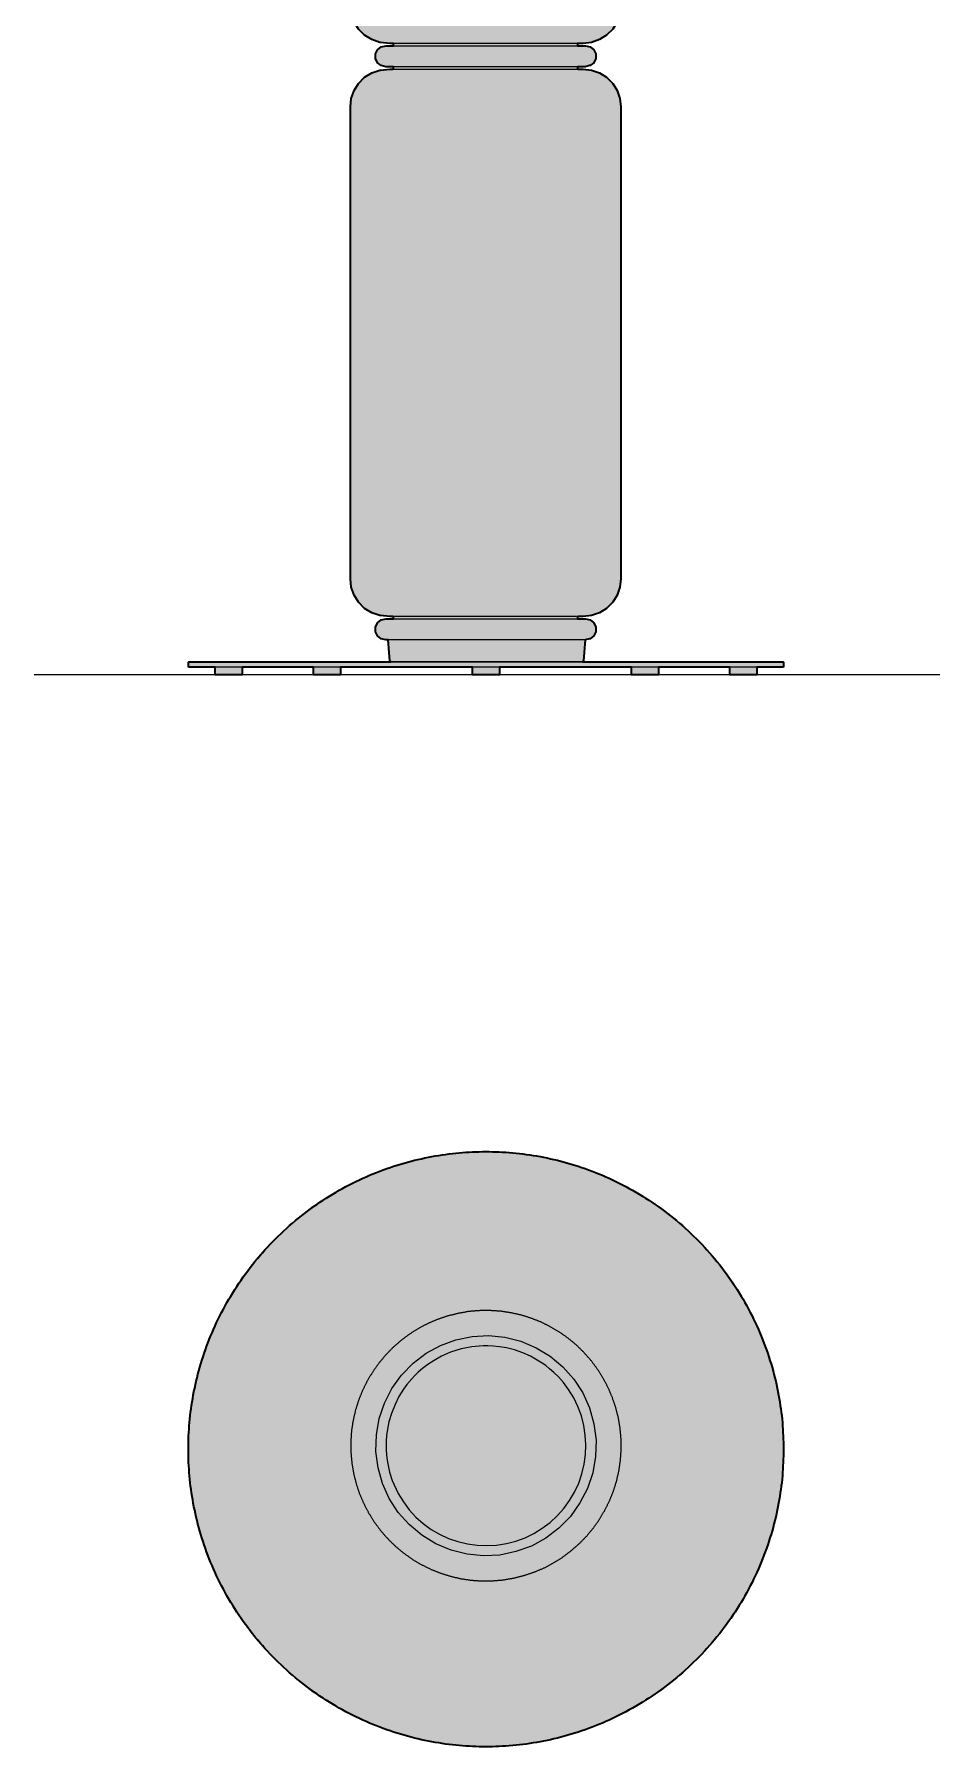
# Model space of a CAD drawing. Header units: millimetres. Extents: x -32 to 1847, y -56 to 3109.
# Drawn here: x -32 to 805, y -56 to 1526 of the extents above; entities that cross this region are included whole.
import ezdxf

# ---------------------------------------------------------------- set-up
doc = ezdxf.new("R2010")
doc.units = ezdxf.units.MM
doc.layers.add('Blocks', color=7, linetype='Continuous')
doc.layers.add('Blocks$Fill', color=7, linetype='Continuous', true_color=0xffffff)
for name, color, linetype, lineweight, true_color in [('Blocks$Inner', 7, 'Continuous', 25, 0x007f00), ('Blocks$Outline', 7, 'Continuous', 35, 0xff3f3f), ('Groud', 7, 'Continuous', 25, 0x243775)]:
    doc.layers.add(name, color=color, linetype=linetype, lineweight=lineweight, true_color=true_color)

# ---------------------------------------------------------------- blocks, each defined once
blk = doc.blocks.new('Noctambule Floor 4 High Cylinder Floor Lamp Top')
at = {"layer": 'Blocks$Fill'}
blk.add_hatch(color=256, dxfattribs=at).paths.add_polyline_path([(660.6, 218.5), (660.6, 224.6), (660.4, 230.8), (660, 237), (659.5, 243.2), (658.9, 249.5), (658.1, 255.8), (657.1, 262.2), (656, 268.5), (654.8, 274.9), (653.4, 281.3), (651.8, 287.8), (650, 294.2), (648.1, 300.6), (646, 307), (643.8, 313.4), (641.3, 319.7), (638.7, 326.1), (636, 332.4), (633, 338.6), (629.9, 344.8), (626.6, 351), (623.2, 357), (619.6, 363.1), (615.8, 369), (611.9, 374.8), (607.8, 380.6), (603.5, 386.3), (599.1, 391.8), (594.6, 397.3), (589.9, 402.6), (585.1, 407.9), (580.1, 413), (575, 417.9), (569.8, 422.8), (564.4, 427.5), (559, 432), (553.4, 436.4), (547.7, 440.7), (542, 444.7), (536.1, 448.7), (530.2, 452.5), (524.2, 456.1), (518.1, 459.5), (511.9, 462.8), (505.7, 465.9), (499.5, 468.8), (493.2, 471.6), (486.9, 474.2), (480.5, 476.6), (474.1, 478.9), (467.7, 481), (461.3, 482.9), (454.9, 484.6), (448.5, 486.2), (442.1, 487.7), (435.7, 488.9), (429.3, 490), (422.9, 491), (416.6, 491.8), (410.3, 492.4), (404.1, 492.9), (397.9, 493.2), (391.7, 493.4), (385.6, 493.5), (379.5, 493.4), (373.4, 493.2), (367.2, 492.9), (360.9, 492.4), (354.6, 491.8), (348.3, 491), (342, 490), (335.6, 488.9), (329.2, 487.7), (322.8, 486.2), (316.4, 484.6), (310, 482.9), (303.6, 481), (297.1, 478.9), (290.8, 476.6), (284.4, 474.2), (278.1, 471.6), (271.8, 468.8), (265.5, 465.9), (259.3, 462.8), (253.2, 459.5), (247.1, 456.1), (241.1, 452.5), (235.1, 448.7), (229.3, 444.7), (223.5, 440.7), (217.9, 436.4), (212.3, 432), (206.8, 427.5), (201.5, 422.8), (196.3, 417.9), (191.2, 413), (186.2, 407.9), (181.4, 402.6), (176.7, 397.3), (172.1, 391.8), (167.7, 386.3), (163.5, 380.6), (159.4, 374.8), (155.5, 369), (151.7, 363.1), (148.1, 357), (144.6, 351), (141.4, 344.8), (138.2, 338.6), (135.3, 332.4), (132.5, 326.1), (129.9, 319.7), (127.5, 313.4), (125.3, 307), (123.2, 300.6), (121.2, 294.2), (119.5, 287.8), (117.9, 281.3), (116.5, 274.9), (115.2, 268.5), (114.1, 262.2), (113.2, 255.8), (112.4, 249.5), (111.7, 243.2), (111.3, 237), (110.9, 230.8), (110.7, 224.6), (110.6, 218.5), (110.7, 212.4), (110.9, 206.2), (111.3, 200), (111.7, 193.8), (112.4, 187.5), (113.2, 181.2), (114.1, 174.8), (115.2, 168.5), (116.5, 162.1), (117.9, 155.7), (119.5, 149.3), (121.2, 142.8), (123.2, 136.4), (125.3, 130), (127.5, 123.6), (129.9, 117.3), (132.5, 110.9), (135.3, 104.7), (138.2, 98.4), (141.4, 92.2), (144.6, 86.1), (148.1, 80), (151.7, 74), (155.5, 68), (159.4, 62.2), (163.5, 56.4), (167.7, 50.7), (172.1, 45.2), (176.7, 39.7), (181.4, 34.4), (186.2, 29.1), (191.2, 24), (196.3, 19.1), (201.5, 14.2), (206.8, 9.6), (212.3, 5), (217.9, 0.6), (223.5, -3.6), (229.3, -7.7), (235.1, -11.7), (241.1, -15.4), (247.1, -19.1), (253.2, -22.5), (259.3, -25.8), (265.5, -28.9), (271.8, -31.8), (278.1, -34.6), (284.4, -37.2), (290.8, -39.6), (297.1, -41.9), (303.6, -44), (310, -45.9), (316.4, -47.6), (322.8, -49.2), (329.2, -50.6), (335.6, -51.9), (342, -53), (348.3, -54), (354.6, -54.7), (360.9, -55.4), (367.2, -55.9), (373.4, -56.2), (379.5, -56.4), (385.6, -56.5), (391.7, -56.4), (397.9, -56.2), (404.1, -55.9), (410.3, -55.4), (416.6, -54.7), (422.9, -54), (429.3, -53), (435.7, -51.9), (442.1, -50.6), (448.5, -49.2), (454.9, -47.6), (461.3, -45.9), (467.7, -44), (474.1, -41.9), (480.5, -39.6), (486.9, -37.2), (493.2, -34.6), (499.5, -31.8), (505.7, -28.9), (511.9, -25.8), (518.1, -22.5), (524.2, -19.1), (530.2, -15.4), (536.1, -11.7), (542, -7.7), (547.7, -3.6), (553.4, 0.6), (559, 5), (564.4, 9.6), (569.8, 14.2), (575, 19.1), (580.1, 24), (585.1, 29.1), (589.9, 34.4), (594.6, 39.7), (599.1, 45.2), (603.5, 50.7), (607.8, 56.4), (611.9, 62.2), (615.8, 68), (619.6, 74), (623.2, 80), (626.6, 86.1), (629.9, 92.2), (633, 98.4), (636, 104.7), (638.7, 110.9), (641.3, 117.3), (643.8, 123.6), (646, 130), (648.1, 136.4), (650, 142.8), (651.8, 149.3), (653.4, 155.7), (654.8, 162.1), (656, 168.5), (657.1, 174.8), (658.1, 181.2), (658.9, 187.5), (659.5, 193.8), (660, 200), (660.4, 206.2), (660.6, 212.4)], flags=0)
at = {"layer": 'Blocks$Inner'}
blk.add_line((325.7, 112), (325.7, 112), dxfattribs=at)
for points in [[(475.1, 270.6), (481.2, 256.6), (485.3, 242), (487.3, 226.9), (486.9, 211.7), (484.3, 196.7), (479.5, 182.3), (472.5, 168.8), (463.7, 156.4), (453.1, 145.5), (441, 136.3), (427.6, 129), (413.3, 123.8), (398.4, 120.7), (383.2, 120), (368.1, 121.5), (353.4, 125.2), (339.3, 131.1), (326.3, 139), (314.7, 148.8), (304.6, 160.1), (296.1, 172.8), (290.1, 186.8), (285.9, 201.4), (284, 216.5), (284.4, 231.7), (287, 246.7), (291.8, 261.1), (298.7, 274.6), (307.6, 287), (318.2, 297.9), (330.3, 307.1), (343.7, 314.4), (357.9, 319.6), (372.8, 322.6), (388, 323.4), (403.2, 321.9), (417.9, 318.2), (431.9, 312.3), (444.9, 304.4), (456.6, 294.6), (466.7, 283.2)], [(466.7, 266), (461.9, 273.7), (457.2, 280.1), (452.6, 285.2), (448.4, 289.5), (444.4, 292.9), (440.8, 295.8), (437.5, 298.1), (431.5, 301.8), (426.9, 304.3), (419.6, 307.6), (412, 310.2), (404.6, 312.1), (398.1, 313.2), (392.4, 313.8), (387.4, 314), (383, 314), (379.2, 313.8), (372.5, 313.1), (362.6, 311.1), (352.9, 308), (344.6, 304.4), (337.6, 300.6), (331.9, 296.8), (327.1, 293.1), (323.1, 289.7), (319.8, 286.5), (317.1, 283.6), (312.5, 278.2), (309.4, 273.9), (305.2, 267.1), (301.6, 259.9), (298.2, 251.5), (296, 243.9), (294.6, 237.1), (293.8, 231.2), (293.4, 225.9), (293.3, 221.3), (293.4, 217.3), (294, 210.3), (294.8, 205), (296.6, 197.2), (299, 189.6), (304.6, 177.4), (309.3, 169.7), (314.8, 162.5), (320.9, 155.8), (327.7, 149.8), (335, 144.4), (342.8, 139.9), (351.1, 136.1), (359.6, 133.1), (368.4, 131), (377.4, 129.7), (386.5, 129.4), (395.5, 129.9), (404.5, 131.3), (413.2, 133.6), (421.7, 136.7), (429.9, 140.7), (437.6, 145.4), (444.9, 150.8), (451.5, 157), (457.5, 163.8), (462.9, 171.1), (467.5, 178.9), (471.3, 187.1), (474.2, 195.7), (476.4, 204.5), (477.6, 213.5), (478, 222.5), (477.4, 231.6), (476, 240.5), (473.8, 249.3), (470.6, 257.8)]]:
    blk.add_lwpolyline(points, close=True, dxfattribs=at)
blk.add_circle((385.6, 218.5), 275, dxfattribs=at)
blk.add_open_spline([(510.6, 218.1), (509.9, 208.3), (508.5, 198.6), (506.3, 189), (503.4, 179.7), (499.7, 170.6), (495.3, 161.8), (490.3, 153.3), (484.6, 145.3), (478.3, 137.8), (471.4, 130.8), (464, 124.4), (456.2, 118.5), (447.9, 113.3), (439.2, 108.7), (430.1, 104.9), (420.8, 101.8), (411.3, 99.4), (401.6, 97.7), (391.9, 96.9), (382, 96.7), (372.2, 97.4), (362.5, 98.8), (353, 101), (343.6, 104), (334.5, 107.6), (325.7, 112), (317.3, 117), (309.3, 122.7), (301.7, 129), (294.7, 135.9), (288.3, 143.3), (282.4, 151.2), (277.2, 159.5), (272.7, 168.2), (268.8, 177.2), (265.7, 186.5), (263.3, 196), (261.7, 205.7), (260.8, 215.5), (260.7, 225.3), (261.3, 235.1), (262.8, 244.8), (265, 254.4), (267.9, 263.7), (271.6, 272.8), (275.9, 281.6), (281, 290), (286.7, 298), (293, 305.6), (299.8, 312.6), (307.2, 319), (315.1, 324.9), (323.4, 330.1), (332.1, 334.7), (341.1, 338.5), (350.4, 341.6), (360, 344), (369.6, 345.7), (379.4, 346.5), (389.2, 346.6), (399, 346), (408.7, 344.5), (418.3, 342.4), (427.7, 339.4), (436.8, 335.8), (445.6, 331.4), (454, 326.4), (462, 320.7), (469.5, 314.4), (476.5, 307.5), (483, 300.1), (488.8, 292.2), (494, 283.9), (498.6, 275.2), (502.4, 266.2), (505.6, 256.9), (508, 247.4), (509.6, 237.7), (510.5, 227.9), (510.6, 218.1)], degree=1, dxfattribs=at)
at = {"layer": 'Blocks$Outline'}
blk.add_rational_spline([(660.6, 218.5), (660.6, 493.5), (385.6, 493.5), (110.6, 493.5), (110.6, 218.5), (110.6, -56.5), (385.6, -56.5), (660.6, -56.5), (660.6, 218.5)], [1, 0.707106781187, 1, 0.707106781187, 1, 0.707106781187, 1, 0.707106781187, 1], degree=2, knots=[0, 0, 0, 431.96899, 431.96899, 863.93798, 863.93798, 1295.90697, 1295.90697, 1727.875959, 1727.875959, 1727.875959], dxfattribs=at)
blk = doc.blocks.new('Noctambule Floor 4 High Cylinder Floor Lamp Front')
at = {"layer": 'Blocks$Fill'}
blk.add_hatch(color=256, dxfattribs=at).paths.add_polyline_path([(327.8, 2174.4), (506.7, 2174.4), (508.2, 2172.9), (508.2, 2171.9), (507.7, 2171.4), (507.6, 2171.4), (504.1, 2171.4), (504.2, 2171.2), (508.9, 2171.2), (513.5, 2170.3), (513.5, 2170.3), (516.9, 2167.6), (518.7, 2163.7), (518.7, 2159.4), (516.9, 2155.5), (513.5, 2152.9), (509.1, 2151.9), (508.4, 2151.9), (502.1, 2151.9), (502.1, 2149.7), (501.8, 2149.7), (501.8, 2149.7), (501.9, 2149.7), (503, 2149.4), (507.1, 2149.4), (514.9, 2148.5), (522.3, 2145.9), (528.9, 2141.8), (534.5, 2136.2), (538.6, 2129.6), (541.2, 2122.2), (542, 2114.4), (542, 1678.4), (541.2, 1670.6), (538.6, 1663.2), (534.5, 1656.6), (528.9, 1651), (522.3, 1646.9), (514.9, 1644.3), (507.1, 1643.4), (505.2, 1643.4), (503, 1643.4), (502.1, 1643.2), (502.1, 1641.2), (508.9, 1641.2), (513.5, 1640.3), (516.9, 1637.6), (518.7, 1633.7), (518.7, 1629.4), (516.9, 1625.5), (513.5, 1622.9), (509.1, 1621.9), (508.4, 1621.9), (502.1, 1621.9), (502.1, 1619.7), (501.8, 1619.7), (501.9, 1619.7), (503, 1619.4), (507.1, 1619.4), (514.9, 1618.5), (522.3, 1615.9), (528.9, 1611.8), (534.5, 1606.2), (538.6, 1599.6), (541.2, 1592.2), (542, 1584.4), (542, 1148.4), (541.2, 1140.6), (538.6, 1133.2), (534.5, 1126.6), (528.9, 1121), (522.3, 1116.9), (514.9, 1114.3), (514.1, 1114.3), (505.2, 1113.4), (503, 1113.4), (502.1, 1113.2), (502.1, 1111.2), (508.9, 1111.2), (513.5, 1110.3), (516.9, 1107.6), (518.7, 1103.7), (518.7, 1099.4), (516.9, 1095.5), (513.5, 1092.9), (509.1, 1091.9), (508.4, 1091.9), (502.1, 1091.9), (502.1, 1089.7), (501.8, 1089.7), (501.9, 1089.7), (503, 1089.4), (507.1, 1089.4), (514.9, 1088.5), (522.3, 1085.9), (528.9, 1081.8), (534.5, 1076.2), (538.6, 1069.6), (541.2, 1062.2), (542, 1054.4), (542, 618.4), (541.2, 610.6), (538.6, 603.2), (534.5, 596.6), (528.9, 591), (522.3, 586.9), (514.9, 584.3), (507.1, 583.4), (505.2, 583.4), (503, 583.4), (502.1, 583.2), (502.1, 581.2), (509.2, 581.2), (509.4, 581.2), (513.6, 580.3), (517, 577.6), (518.8, 573.7), (518.8, 569.4), (517, 565.5), (513.6, 562.9), (513, 562.9), (509.1, 561.9), (507.8, 561.9), (502.1, 561.9), (502.1, 559.9), (503, 559.7), (507.1, 559.7), (514.9, 558.8), (522.3, 556.2), (528.9, 552.1), (534.5, 546.5), (538.6, 539.9), (541.2, 532.5), (542, 524.7), (542, 88.7), (541.2, 80.9), (538.6, 73.5), (534.5, 66.9), (528.9, 61.3), (522.3, 57.2), (514.9, 54.6), (507.1, 53.7), (505.2, 53.7), (503, 53.7), (502.1, 53.5), (502.1, 51.5), (509.2, 51.5), (509.4, 51.5), (513.6, 50.6), (517, 47.9), (518.8, 44), (518.8, 39.7), (517, 35.8), (513.6, 33.2), (513, 33.2), (509.1, 32.2), (509, 32.2), (507.6, 12.9), (507.3, 12.3), (506.6, 12), (691.9, 12), (692.4, 11.5), (692.4, 7.5), (691.9, 7), (691.6, 7), (667.7, 7), (667.7, 0), (667.3, 0), (642.7, 0), (642.7, 7), (576.9, 7), (576.9, 0), (576.5, 0), (551.9, 0), (551.9, 7), (429.9, 7), (429.9, 0), (429.5, 0), (404.9, 0), (404.9, 7), (283, 7), (283, 0), (282.6, 0), (258, 0), (258, 7), (192.2, 7), (192.2, 0), (191.8, 0), (167.2, 0), (167.2, 7), (142.9, 7), (142.4, 7.5), (142.4, 11.5), (142.9, 12), (143.2, 12), (329.5, 12), (328.9, 12.3), (328.6, 12.9), (327.1, 32.2), (324.8, 32.2), (320.6, 33.2), (317.2, 35.8), (315.4, 39.7), (315.4, 44), (317.2, 47.9), (320.6, 50.6), (325.3, 51.5), (326.7, 51.5), (332.1, 51.5), (332.1, 53.5), (331.2, 53.7), (328.7, 53.7), (320.1, 54.6), (319.3, 54.6), (311.9, 57.2), (305.3, 61.3), (299.7, 66.9), (295.6, 73.5), (293, 80.9), (292.1, 88.7), (292.1, 524.7), (293, 532.5), (295.6, 539.9), (299.7, 546.5), (305.3, 552.1), (311.9, 556.2), (319.3, 558.8), (320.1, 558.8), (328.5, 559.7), (330.6, 559.7), (331.2, 559.7), (332.1, 559.9), (332.1, 561.9), (324.8, 561.9), (320.6, 562.9), (317.2, 565.5), (315.4, 569.4), (315.4, 573.7), (317.2, 577.6), (320.6, 580.3), (325.3, 581.2), (326.7, 581.2), (332.1, 581.2), (332.1, 583.2), (331.2, 583.4), (328.7, 583.4), (320.1, 584.3), (319.3, 584.3), (311.9, 586.9), (305.3, 591), (299.7, 596.6), (295.6, 603.2), (293, 610.6), (292.1, 618.4), (292.1, 1054.4), (293, 1062.2), (295.6, 1069.6), (299.7, 1076.2), (305.3, 1081.8), (311.9, 1085.9), (319.3, 1088.5), (320.1, 1088.5), (328.5, 1089.4), (330.6, 1089.4), (331.5, 1089.4), (332.3, 1089.7), (332.4, 1089.7), (332.3, 1089.7), (332.1, 1089.7), (332.1, 1091.9), (325.1, 1091.9), (320.7, 1092.9), (317.3, 1095.5), (315.4, 1099.4), (315.4, 1103.7), (317.3, 1107.6), (320.7, 1110.3), (324.7, 1111.2), (325.1, 1111.2), (332.1, 1111.2), (332.1, 1113.2), (331.2, 1113.4), (328.7, 1113.4), (321.6, 1114.1), (320.1, 1114.3), (319.3, 1114.3), (311.9, 1116.9), (305.3, 1121), (299.7, 1126.6), (295.6, 1133.2), (293, 1140.6), (292.1, 1148.4), (292.1, 1584.4), (293, 1592.2), (295.6, 1599.6), (299.7, 1606.2), (305.3, 1611.8), (311.9, 1615.9), (319.3, 1618.5), (320.1, 1618.5), (328.5, 1619.4), (330.6, 1619.4), (331.5, 1619.4), (332.3, 1619.7), (332.4, 1619.7), (332.3, 1619.7), (332.1, 1619.7), (332.1, 1621.9), (325.1, 1621.9), (320.7, 1622.9), (317.3, 1625.5), (315.4, 1629.4), (315.4, 1633.7), (317.3, 1637.6), (320.7, 1640.3), (324.7, 1641.2), (325.1, 1641.2), (332.1, 1641.2), (332.1, 1643.2), (331.2, 1643.4), (328.7, 1643.4), (320.1, 1644.3), (319.3, 1644.3), (311.9, 1646.9), (305.3, 1651), (299.7, 1656.6), (295.6, 1663.2), (293, 1670.6), (292.1, 1678.4), (292.1, 2114.4), (293, 2122.2), (295.6, 2129.6), (299.7, 2136.2), (305.3, 2141.8), (311.9, 2145.9), (319.3, 2148.5), (320.1, 2148.5), (328.5, 2149.4), (330.6, 2149.4), (331.5, 2149.4), (332.3, 2149.7), (332.4, 2149.7), (332.3, 2149.7), (332.1, 2149.7), (332.1, 2151.9), (325.1, 2151.9), (320.7, 2152.9), (317.3, 2155.5), (315.4, 2159.4), (315.4, 2163.7), (317.3, 2167.6), (320.7, 2170.3), (324.7, 2171.2), (325.1, 2171.2), (330.3, 2171.2), (330.3, 2171.2), (330.2, 2171.3), (330, 2171.4), (326.8, 2171.4), (326.3, 2171.9), (326.3, 2172.9)], flags=0)
at = {"layer": 'Blocks$Inner'}
blk.add_line((328.6, 12.9), (327.1, 32.2), dxfattribs=at)
for points in [[(534.5, 596.6), (528.9, 591), (522.3, 586.9), (514.9, 584.3), (507.1, 583.4), (505.2, 583.4), (503, 583.4), (499.9, 583.4), (496.1, 583.4), (491.5, 583.4), (486.1, 583.4), (480.1, 583.4), (473.5, 583.4), (466.4, 583.4), (458.8, 583.4), (450.8, 583.4), (442.4, 583.4), (433.8, 583.4), (425.1, 583.4), (416.3, 583.4), (407.5, 583.4), (398.7, 583.4), (390.2, 583.4), (381.9, 583.4), (373.9, 583.4), (366.4, 583.4), (359.4, 583.4), (352.9, 583.4), (347, 583.4), (341.8, 583.4), (337.3, 583.4), (333.6, 583.4), (330.7, 583.4), (328.7, 583.4), (320.1, 584.3), (319.3, 584.3), (311.9, 586.9), (305.3, 591), (299.7, 596.6)], [(332.1, 581.2), (332.1, 583.2), (331.2, 583.4), (331.2, 583.4)], [(503, 583.4), (502.1, 583.2), (502.1, 581.2)], [(332.1, 561.9), (332.1, 559.9), (331.2, 559.7), (331.2, 559.7)], [(503, 559.7), (502.1, 559.9), (502.1, 561.9)], [(332.1, 51.5), (332.1, 53.5), (331.2, 53.7), (331.2, 53.7)], [(503, 53.7), (502.1, 53.5), (502.1, 51.5)], [(507.3, 12.3), (507.6, 12.9), (509, 32.2)], [(192.2, 7), (192.2, 0), (191.8, 0), (190.8, 0), (189.8, 0), (187, 0), (183.5, 0), (180.6, 0), (177.7, 0), (175.8, 0), (172.3, 0), (169.5, 0), (168.1, 0), (167.3, 0), (167.2, 0), (167.2, 7)], [(283, 7), (283, 0), (282.6, 0), (281.6, 0), (280.6, 0), (277.8, 0), (274.3, 0), (271.5, 0), (268.5, 0), (266.6, 0), (263.1, 0), (260.4, 0), (258.9, 0), (258.1, 0), (258, 0), (258, 7)], [(506.5, 12), (506.6, 12), (507.3, 12.3), (506.5, 12), (506.1, 12), (505, 12), (503.1, 12), (500.8, 12), (498.4, 12), (495.9, 12), (493.5, 12), (491.2, 12), (489.1, 12), (485, 12), (478.3, 12), (470.8, 12), (463.5, 12), (456.9, 12), (450.8, 12), (445.4, 12), (440.6, 12), (436.3, 12), (432.5, 12), (425.8, 12), (420.7, 12), (413, 12), (405.4, 12), (396.8, 12), (389.5, 12), (383.4, 12), (378.1, 12), (373.7, 12), (369.9, 12), (366.7, 12), (361.4, 12), (357.6, 12), (352.2, 12), (347.3, 12), (340.4, 12), (336.6, 12), (333.9, 12), (332.1, 12), (330.9, 12), (330.1, 12), (329.7, 12), (329.5, 12), (328.9, 12.3), (328.6, 12.9)], [(429.9, 7), (429.9, 0), (429.5, 0), (428.5, 0), (427.5, 0), (424.7, 0), (421.2, 0), (418.4, 0), (415.4, 0), (413.5, 0), (410, 0), (407.3, 0), (405.8, 0), (405, 0), (404.9, 0), (404.9, 7)], [(576.9, 7), (576.9, 0), (576.5, 0), (575.5, 0), (574.5, 0), (571.7, 0), (568.2, 0), (565.3, 0), (562.4, 0), (560.5, 0), (557, 0), (554.3, 0), (552.8, 0), (552, 0), (551.9, 0), (551.9, 7)], [(667.7, 7), (667.7, 0), (667.3, 0), (666.3, 0), (665.3, 0), (662.5, 0), (659, 0), (656.2, 0), (653.2, 0), (651.3, 0), (647.8, 0), (645.1, 0), (643.6, 0), (642.8, 0), (642.7, 0), (642.7, 7)]]:
    blk.add_lwpolyline(points, dxfattribs=at)
for points in [[(509.2, 581.2), (509.4, 581.2), (513.6, 580.3), (517, 577.6), (518.8, 573.7), (518.8, 569.4), (517, 565.5), (513.6, 562.9), (513, 562.9), (509.1, 561.9), (507.8, 561.9), (505.7, 561.9), (502.7, 561.9), (498.9, 561.9), (494.3, 561.9), (489, 561.9), (483, 561.9), (476.3, 561.9), (469.1, 561.9), (461.4, 561.9), (449.4, 561.9), (442.4, 561.9), (434.8, 561.9), (426.7, 561.9), (418.1, 561.9), (409.1, 561.9), (399.9, 561.9), (392.9, 561.9), (386, 561.9), (381.4, 561.9), (372.3, 561.9), (363.7, 561.9), (357.5, 561.9), (351.8, 561.9), (348.2, 561.9), (341.6, 561.9), (336, 561.9), (331.5, 561.9), (328.1, 561.9), (326.3, 561.9), (325.2, 561.9), (324.8, 561.9), (320.6, 562.9), (317.2, 565.5), (315.4, 569.4), (315.4, 573.7), (317.2, 577.6), (320.6, 580.3), (325.3, 581.2), (326.7, 581.2), (329, 581.2), (332.1, 581.2), (336, 581.2), (340.8, 581.2), (346.2, 581.2), (352.4, 581.2), (359.2, 581.2), (366.5, 581.2), (374.3, 581.2), (382.5, 581.2), (391.1, 581.2), (399.9, 581.2), (408.9, 581.2), (417.9, 581.2), (427, 581.2), (435.9, 581.2), (444.7, 581.2), (453.2, 581.2), (461.4, 581.2), (469.1, 581.2), (475.5, 581.2), (480.6, 581.2), (484.9, 581.2), (488.3, 581.2), (491.2, 581.2), (493.5, 581.2), (495.4, 581.2), (498.5, 581.2), (502.5, 581.2), (505.6, 581.2), (507.5, 581.2), (508.6, 581.2)], [(514.9, 54.6), (507.1, 53.7), (505.2, 53.7), (503, 53.7), (499.9, 53.7), (496.1, 53.7), (491.5, 53.7), (486.1, 53.7), (480.1, 53.7), (473.5, 53.7), (466.4, 53.7), (458.8, 53.7), (450.8, 53.7), (442.4, 53.7), (433.8, 53.7), (425.1, 53.7), (416.3, 53.7), (407.5, 53.7), (398.7, 53.7), (390.2, 53.7), (381.9, 53.7), (373.9, 53.7), (366.4, 53.7), (359.4, 53.7), (352.9, 53.7), (347, 53.7), (341.8, 53.7), (337.3, 53.7), (333.6, 53.7), (330.7, 53.7), (328.7, 53.7), (320.1, 54.6), (319.3, 54.6), (311.9, 57.2), (305.3, 61.3), (299.7, 66.9), (295.6, 73.5), (293, 80.9), (292.1, 88.7), (292.1, 524.7), (293, 532.5), (295.6, 539.9), (299.7, 546.5), (305.3, 552.1), (311.9, 556.2), (319.3, 558.8), (320.1, 558.8), (328.5, 559.7), (330.6, 559.7), (333, 559.7), (335.5, 559.7), (338, 559.7), (340.4, 559.7), (342.8, 559.7), (344.9, 559.7), (349, 559.7), (352.4, 559.7), (357.7, 559.7), (363.5, 559.7), (370.9, 559.7), (377.7, 559.7), (383.8, 559.7), (389.3, 559.7), (394.2, 559.7), (398.6, 559.7), (402.5, 559.7), (405.9, 559.7), (411.8, 559.7), (420.9, 559.7), (430, 559.7), (438.7, 559.7), (446.1, 559.7), (452.4, 559.7), (457.7, 559.7), (462.2, 559.7), (466, 559.7), (469.3, 559.7), (472, 559.7), (476.7, 559.7), (483.2, 559.7), (489, 559.7), (497.4, 559.7), (499.9, 559.7), (502.6, 559.7), (504.5, 559.7), (505.7, 559.7), (507.1, 559.7), (507.1, 559.7), (514.9, 558.8), (522.3, 556.2), (528.9, 552.1), (534.5, 546.5), (538.6, 539.9), (541.2, 532.5), (542, 524.7), (542, 88.7), (541.2, 80.9), (538.6, 73.5), (534.5, 66.9), (528.9, 61.3), (522.3, 57.2)], [(509.2, 51.5), (509.4, 51.5), (513.6, 50.6), (517, 47.9), (518.8, 44), (518.8, 39.7), (517, 35.8), (513.6, 33.2), (513, 33.2), (509.1, 32.2), (507.8, 32.2), (505.7, 32.2), (502.7, 32.2), (498.9, 32.2), (494.3, 32.2), (489, 32.2), (483, 32.2), (476.3, 32.2), (469.1, 32.2), (461.4, 32.2), (449.4, 32.2), (442.4, 32.2), (434.8, 32.2), (426.7, 32.2), (418.1, 32.2), (409.1, 32.2), (399.9, 32.2), (392.9, 32.2), (386, 32.2), (381.4, 32.2), (372.3, 32.2), (363.7, 32.2), (357.5, 32.2), (351.8, 32.2), (348.2, 32.2), (341.6, 32.2), (336, 32.2), (331.5, 32.2), (328.1, 32.2), (326.3, 32.2), (325.2, 32.2), (324.8, 32.2), (320.6, 33.2), (317.2, 35.8), (315.4, 39.7), (315.4, 44), (317.2, 47.9), (320.6, 50.6), (325.3, 51.5), (326.7, 51.5), (329, 51.5), (332.1, 51.5), (336, 51.5), (340.8, 51.5), (346.2, 51.5), (352.4, 51.5), (359.2, 51.5), (366.5, 51.5), (374.3, 51.5), (382.5, 51.5), (391.1, 51.5), (399.9, 51.5), (408.9, 51.5), (417.9, 51.5), (427, 51.5), (435.9, 51.5), (444.7, 51.5), (453.2, 51.5), (461.4, 51.5), (469.1, 51.5), (475.5, 51.5), (480.6, 51.5), (484.9, 51.5), (488.3, 51.5), (491.2, 51.5), (493.5, 51.5), (495.4, 51.5), (498.5, 51.5), (502.5, 51.5), (505.6, 51.5), (507.5, 51.5), (508.6, 51.5)], [(692.4, 11.5), (692.4, 7.5), (691.9, 7), (691.6, 7), (691.1, 7), (690.3, 7), (689.5, 7), (687.5, 7), (685.7, 7), (682.4, 7), (678.4, 7), (670.6, 7), (662.4, 7), (654.2, 7), (646.3, 7), (638.9, 7), (631.9, 7), (625.6, 7), (619.8, 7), (614.5, 7), (609.8, 7), (601.2, 7), (587.7, 7), (573.5, 7), (555.9, 7), (539.9, 7), (525.5, 7), (512.6, 7), (501.2, 7), (491, 7), (482, 7), (474.1, 7), (467.1, 7), (454.8, 7), (445.6, 7), (431.5, 7), (417.4, 7), (401.9, 7), (388.3, 7), (376.5, 7), (366.3, 7), (357.4, 7), (349.7, 7), (343, 7), (331.3, 7), (322.7, 7), (309.9, 7), (297.4, 7), (277.6, 7), (261.2, 7), (247.4, 7), (236, 7), (226.4, 7), (218.4, 7), (211.6, 7), (205.9, 7), (201.1, 7), (197.1, 7), (190.3, 7), (180.8, 7), (172.3, 7), (166.5, 7), (161.3, 7), (153.8, 7), (148.8, 7), (145.7, 7), (143.9, 7), (143.1, 7), (142.9, 7), (142.4, 7.5), (142.4, 11.5), (142.9, 12), (143.2, 12), (143.8, 12), (144.5, 12), (145.4, 12), (147.3, 12), (149.1, 12), (152.4, 12), (156.4, 12), (164.2, 12), (172.4, 12), (180.6, 12), (188.5, 12), (196, 12), (202.9, 12), (209.3, 12), (215.1, 12), (220.3, 12), (225.1, 12), (233.6, 12), (247.1, 12), (261.4, 12), (279, 12), (295, 12), (309.3, 12), (322.2, 12), (333.7, 12), (343.8, 12), (352.8, 12), (360.7, 12), (367.7, 12), (380, 12), (389.3, 12), (403.3, 12), (417.4, 12), (433, 12), (446.5, 12), (458.3, 12), (468.5, 12), (477.4, 12), (485.1, 12), (491.9, 12), (503.5, 12), (512.1, 12), (524.9, 12), (537.4, 12), (557.2, 12), (573.7, 12), (587.4, 12), (598.9, 12), (608.5, 12), (616.5, 12), (623.2, 12), (628.9, 12), (633.7, 12), (637.8, 12), (644.6, 12), (654, 12), (662.5, 12), (668.3, 12), (673.5, 12), (681, 12), (686, 12), (689.1, 12), (690.9, 12), (691.7, 12), (691.9, 12)]]:
    blk.add_lwpolyline(points, close=True, dxfattribs=at)
at = {"layer": 'Blocks$Outline'}
for points in [[(331.2, 583.4), (330.7, 583.4), (328.7, 583.4), (320.1, 584.3), (319.3, 584.3), (311.9, 586.9), (305.3, 591), (299.7, 596.6), (295.6, 603.2), (293, 610.6), (292.1, 618.4), (292.1, 1054.4), (293, 1062.2), (295.6, 1069.6), (299.7, 1076.2), (305.3, 1081.8), (311.9, 1085.9), (319.3, 1088.5), (320.1, 1088.5), (328.5, 1089.4), (330.6, 1089.4), (331.5, 1089.4)], [(503, 1089.4), (504.5, 1089.4), (505.7, 1089.4), (507.1, 1089.4), (507.1, 1089.4), (514.9, 1088.5), (522.3, 1085.9), (528.9, 1081.8), (534.5, 1076.2), (538.6, 1069.6), (541.2, 1062.2), (542, 1054.4), (542, 618.4), (541.2, 610.6), (538.6, 603.2), (534.5, 596.6), (528.9, 591), (522.3, 586.9), (514.9, 584.3)], [(332.1, 561.9), (331.5, 561.9), (328.1, 561.9), (326.3, 561.9), (325.2, 561.9), (324.8, 561.9), (320.6, 562.9), (317.2, 565.5), (315.4, 569.4), (315.4, 573.7), (317.2, 577.6), (320.6, 580.3), (325.3, 581.2), (326.7, 581.2), (329, 581.2), (332.1, 581.2)], [(332.1, 583.2), (331.2, 583.4)], [(332.1, 581.2), (332.1, 583.2)], [(503, 583.4), (502.1, 583.2)], [(502.1, 583.2), (502.1, 581.2)], [(502.1, 581.2), (502.5, 581.2), (505.6, 581.2), (507.5, 581.2), (508.6, 581.2), (509.2, 581.2)], [(509.2, 581.2), (509.4, 581.2), (513.6, 580.3), (517, 577.6), (518.8, 573.7), (518.8, 569.4), (517, 565.5), (513.6, 562.9), (513, 562.9), (509.1, 561.9), (507.8, 561.9), (505.7, 561.9), (502.7, 561.9), (502.1, 561.9)], [(514.9, 584.3), (507.1, 583.4), (505.2, 583.4), (503, 583.4)], [(331.2, 53.7), (330.7, 53.7), (328.7, 53.7), (320.1, 54.6), (319.3, 54.6), (311.9, 57.2), (305.3, 61.3), (299.7, 66.9), (295.6, 73.5), (293, 80.9), (292.1, 88.7), (292.1, 524.7), (293, 532.5), (295.6, 539.9), (299.7, 546.5), (305.3, 552.1), (311.9, 556.2), (319.3, 558.8), (320.1, 558.8), (328.5, 559.7), (330.6, 559.7), (331.2, 559.7)], [(331.2, 559.7), (332.1, 559.9)], [(332.1, 559.9), (332.1, 561.9)], [(502.1, 561.9), (502.1, 559.9)], [(502.1, 559.9), (503, 559.7)], [(503, 559.7), (504.5, 559.7), (505.7, 559.7), (507.1, 559.7), (507.1, 559.7), (514.9, 558.8), (522.3, 556.2), (528.9, 552.1), (534.5, 546.5), (538.6, 539.9), (541.2, 532.5), (542, 524.7), (542, 88.7), (541.2, 80.9), (538.6, 73.5), (534.5, 66.9), (528.9, 61.3), (522.3, 57.2), (514.9, 54.6)], [(327.1, 32.2), (326.3, 32.2), (325.2, 32.2), (324.8, 32.2), (320.6, 33.2), (317.2, 35.8), (315.4, 39.7), (315.4, 44), (317.2, 47.9), (320.6, 50.6), (325.3, 51.5), (326.7, 51.5), (329, 51.5), (332.1, 51.5)], [(332.1, 53.5), (331.2, 53.7)], [(332.1, 51.5), (332.1, 53.5)], [(503, 53.7), (502.1, 53.5)], [(502.1, 53.5), (502.1, 51.5)], [(502.1, 51.5), (502.5, 51.5), (505.6, 51.5), (507.5, 51.5), (508.6, 51.5), (509.2, 51.5)], [(514.9, 54.6), (507.1, 53.7), (505.2, 53.7), (503, 53.7)], [(509.2, 51.5), (509.4, 51.5), (513.6, 50.6), (517, 47.9), (518.8, 44), (518.8, 39.7), (517, 35.8), (513.6, 33.2), (513, 33.2), (509.1, 32.2), (509, 32.2)], [(329.5, 12), (328.9, 12.3), (328.6, 12.9), (327.1, 32.2)], [(509, 32.2), (507.6, 12.9), (507.3, 12.3)], [(167.2, 7), (166.5, 7), (161.3, 7), (153.8, 7), (148.8, 7), (145.7, 7), (143.9, 7), (143.1, 7), (142.9, 7), (142.4, 7.5), (142.4, 11.5), (142.9, 12), (143.2, 12), (143.8, 12), (144.5, 12), (145.4, 12), (147.3, 12), (149.1, 12), (152.4, 12), (156.4, 12), (164.2, 12), (172.4, 12), (180.6, 12), (188.5, 12), (196, 12), (202.9, 12), (209.3, 12), (215.1, 12), (220.3, 12), (225.1, 12), (233.6, 12), (247.1, 12), (261.4, 12), (279, 12), (295, 12), (309.3, 12), (322.2, 12), (329.5, 12)], [(192.2, 7), (192.2, 0), (191.8, 0), (190.8, 0), (189.8, 0), (187, 0), (183.5, 0), (180.6, 0), (177.7, 0), (175.8, 0), (172.3, 0), (169.5, 0), (168.1, 0), (167.3, 0), (167.2, 0), (167.2, 7)], [(258, 7), (247.4, 7), (236, 7), (226.4, 7), (218.4, 7), (211.6, 7), (205.9, 7), (201.1, 7), (197.1, 7), (192.2, 7)], [(283, 7), (283, 0), (282.6, 0), (281.6, 0), (280.6, 0), (277.8, 0), (274.3, 0), (271.5, 0), (268.5, 0), (266.6, 0), (263.1, 0), (260.4, 0), (258.9, 0), (258.1, 0), (258, 0), (258, 7)], [(404.9, 7), (401.9, 7), (388.3, 7), (376.5, 7), (366.3, 7), (357.4, 7), (349.7, 7), (343, 7), (331.3, 7), (322.7, 7), (309.9, 7), (297.4, 7), (283, 7)], [(429.9, 7), (429.9, 0), (429.5, 0), (428.5, 0), (427.5, 0), (424.7, 0), (421.2, 0), (418.4, 0), (415.4, 0), (413.5, 0), (410, 0), (407.3, 0), (405.8, 0), (405, 0), (404.9, 0), (404.9, 7)], [(551.9, 7), (539.9, 7), (525.5, 7), (512.6, 7), (501.2, 7), (491, 7), (482, 7), (474.1, 7), (467.1, 7), (454.8, 7), (445.6, 7), (431.5, 7), (429.9, 7)], [(507.3, 12.3), (506.6, 12)], [(506.6, 12), (512.1, 12), (524.9, 12), (537.4, 12), (557.2, 12), (573.7, 12), (587.4, 12), (598.9, 12), (608.5, 12), (616.5, 12), (623.2, 12), (628.9, 12), (633.7, 12), (637.8, 12), (644.6, 12), (654, 12), (662.5, 12), (668.3, 12), (673.5, 12), (681, 12), (686, 12), (689.1, 12), (690.9, 12), (691.7, 12), (691.9, 12), (692.4, 11.5)], [(576.9, 7), (576.9, 0), (576.5, 0), (575.5, 0), (574.5, 0), (571.7, 0), (568.2, 0), (565.3, 0), (562.4, 0), (560.5, 0), (557, 0), (554.3, 0), (552.8, 0), (552, 0), (551.9, 0), (551.9, 7)], [(642.7, 7), (638.9, 7), (631.9, 7), (625.6, 7), (619.8, 7), (614.5, 7), (609.8, 7), (601.2, 7), (587.7, 7), (576.9, 7)], [(667.7, 7), (667.7, 0), (667.3, 0), (666.3, 0), (665.3, 0), (662.5, 0), (659, 0), (656.2, 0), (653.2, 0), (651.3, 0), (647.8, 0), (645.1, 0), (643.6, 0), (642.8, 0), (642.7, 0), (642.7, 7)], [(692.4, 11.5), (692.4, 7.5), (691.9, 7), (691.6, 7), (691.1, 7), (690.3, 7), (689.5, 7), (687.5, 7), (685.7, 7), (682.4, 7), (678.4, 7), (670.6, 7), (667.7, 7)]]:
    blk.add_lwpolyline(points, dxfattribs=at)

msp = doc.modelspace()

# ---------------------------------------------------------------- linework, layer by layer
at = {"layer": 'Groud'}
msp.add_lwpolyline([(804.9, 934.2), (-31.8, 934.2)], dxfattribs=at)

# ---------------------------------------------------------------- block references
at = {"layer": 'Blocks'}
for name, p in [('Noctambule Floor 4 High Cylinder Floor Lamp Front', (-31.8, 934.2)), ('Noctambule Floor 4 High Cylinder Floor Lamp Top', (0, 0))]:
    msp.add_blockref(name, p, dxfattribs=at)

doc.saveas('drawing.dxf')
